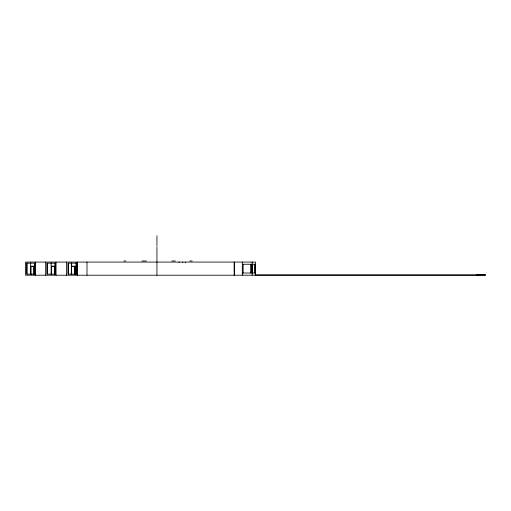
<?xml version="1.0" encoding="UTF-8"?>
<svg xmlns="http://www.w3.org/2000/svg" width="511" height="511" viewBox="0 0 511 511"><rect width="100%" height="100%" fill="white"/><g stroke="black" fill="none" stroke-linecap="round" stroke-linejoin="round"><path stroke-width="0.77" d="M123.796 260.974L125.821 260.974M141.917 260.974L146.465 260.974M171.792 260.974L175.318 260.974M189.734 260.974L192.238 260.974M242.655 264.257L251.278 264.257L251.278 273.021L242.655 273.021M251.897 264.257L255.206 264.257L255.206 273.021L251.897 273.021M30.673 266.161L34.614 266.161M51.157 266.161L55.099 266.161M71.304 266.161L76.03 266.161M35.272 266.499L31.011 266.499L31.011 274.42M55.546 266.499L51.496 266.499L51.496 274.42M255.104 274.937L485.45 274.937M476.693 275.212L476.693 274.663L485.45 274.663L485.45 275.212L25.55 275.212L25.55 262.073L255.5 262.073L255.5 275.212M254.663 264.257L254.663 273.021M252.44 264.257L252.44 273.021M252.14 262.073L252.14 275.212M250.773 264.257L250.773 273.021M243.159 264.257L243.159 273.021M242.297 262.073L242.297 275.212M234.466 262.073L234.466 275.212M234.134 262.073L234.134 275.212M185.474 262.073L185.474 262.616M182.555 262.073L182.555 262.616M179.048 262.073L179.048 262.616M156.947 235.788L156.947 245.644M156.947 246.743L156.947 275.212M87.004 262.073L87.004 275.212M77.512 262.073L77.512 275.212M76.759 262.846L76.759 274.439M76.471 263.165L76.471 274.113M76.03 262.75L76.03 274.458M75.692 274.42L75.692 266.499L71.642 266.499L71.642 274.42M74.632 266.499L74.632 274.42M74.523 266.499L74.523 274.42M71.642 262.75L71.642 266.161M71.304 262.75L71.304 274.458M68.244 263.165L68.244 274.113M66.519 262.073L66.519 275.212M56.031 262.073L56.031 275.212M55.035 263.165L55.035 274.113M54.485 266.499L54.485 274.42M54.37 266.499L54.37 274.42M51.157 262.75L51.157 274.458M47.223 263.165L47.223 274.113M45.683 262.073L45.683 275.212M35.451 262.073L35.451 275.212M34.499 263.165L34.499 274.113M34.001 266.499L34.001 274.42M33.892 266.499L33.892 274.42M30.673 262.75L30.673 274.458M27.038 263.165L27.038 274.113M34.78 263.165L26.751 263.165L26.751 274.113L34.78 274.113L34.78 263.165M55.271 263.165L46.986 263.165L46.986 274.113L55.271 274.113L55.271 263.165M76.663 263.165L68.052 263.165L68.052 274.113L76.663 274.113L76.663 263.165"/></g></svg>
